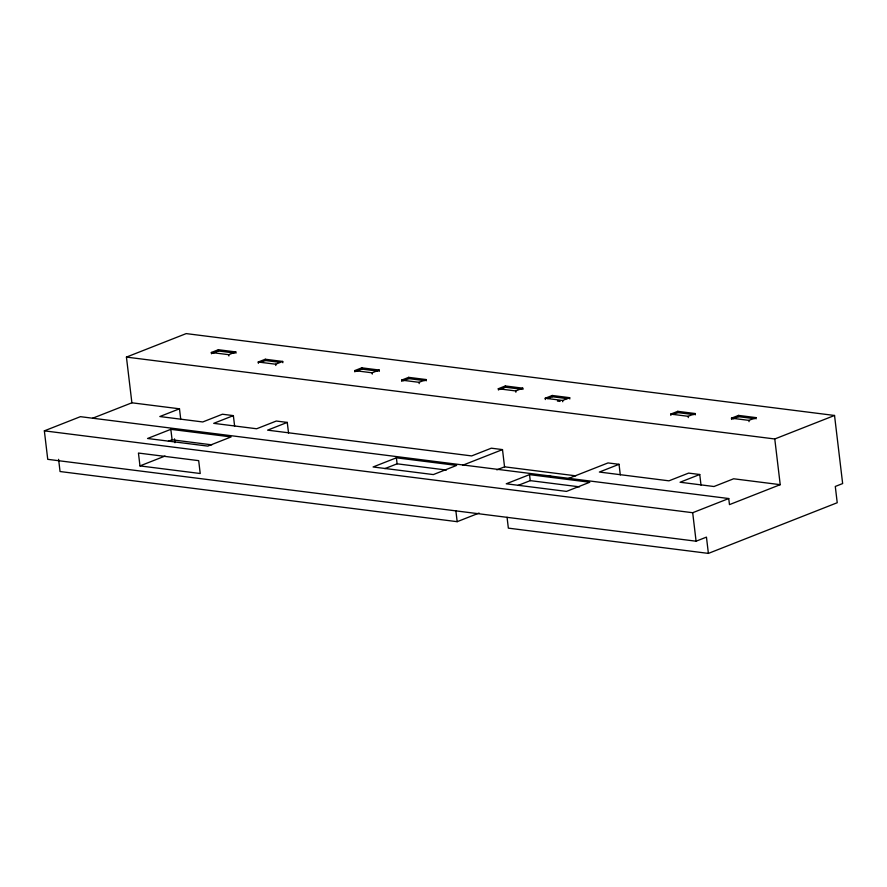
<?xml version="1.0" encoding="UTF-8"?>
<svg xmlns="http://www.w3.org/2000/svg" width="887" height="887" viewBox="0 0 887 887"><rect width="100%" height="100%" fill="white"/><g stroke="black" fill="none" stroke-linecap="round" stroke-linejoin="round"><path stroke-width="1.33" d="M92.547 418.265L131.886 402.798L126.431 357.095L186.192 333.601L834.534 415.471L842.65 483.559L835.288 486.453L837.228 502.729L708.391 553.399L508.351 528.142L507.054 517.287M211.483 353.78L211.339 352.494L218.39 349.722L235.798 351.917L235.953 353.203M212.658 353.314L218.546 351.008L234.611 353.037M211.339 352.494L228.746 354.689L235.798 351.917M708.391 553.399L706.451 537.123L696.084 541.203L47.743 459.333L44.35 430.849L80.407 416.668L728.748 498.538L729.469 504.625L780.227 484.668L774.772 438.976L834.534 415.471M258.383 363.304L258.228 362.018L265.291 359.246L282.698 361.441L282.853 362.728M260.734 362.384L265.446 360.532L280.17 362.395M258.228 362.018L275.646 364.213L282.698 361.441M180.76 419.473L179.484 408.807L159.826 416.535L202.757 421.957L222.426 414.229L233.37 415.615L234.634 426.215M170.836 429.33L147.552 438.488L207.802 446.106L231.086 436.936L170.836 429.33L172.089 439.808L168.408 441.26M233.37 415.615L213.712 423.343L256.642 428.765L276.3 421.037L287.266 422.412L288.541 433.089M354.878 371.886L354.722 370.6L361.774 367.828L379.192 370.023L379.348 371.309M356.053 371.431L361.929 369.114L378.006 371.143M354.722 370.6L372.141 372.806L379.192 370.023M139.969 465.908L200.218 473.514L198.688 460.652L138.439 453.046L139.969 465.908L165.037 456.051M287.266 422.412L267.597 430.151L471.662 455.918L491.32 448.19L502.497 449.598L504.548 466.828L496.842 469.866M401.778 381.41L401.623 380.124L408.674 377.352L426.093 379.547L426.248 380.833M402.953 380.944L408.829 378.638L424.906 380.667M401.623 380.124L419.03 382.319L426.093 379.547M498.461 390.025L498.306 388.739L505.357 385.956L522.765 388.162L522.92 389.448M499.636 389.559L505.512 387.242L521.578 389.271M498.306 388.739L515.713 390.934L522.765 388.162M545.35 399.538L545.206 398.252L552.257 395.48L569.665 397.686L569.82 398.973M396.378 457.814L373.094 466.972L433.344 474.578L456.639 465.42L396.378 457.814L397.099 463.812L384.847 468.635M547.711 398.618L552.413 396.766L567.137 398.629M545.206 398.252L562.613 400.458L569.665 397.686M462.681 465.254L502.497 449.598M670.871 415.393L670.716 414.107L677.779 411.335L695.186 413.53L695.341 414.817M673.222 414.473L677.934 412.621L694 414.65M529.528 474.634L506.244 483.792L566.494 491.398L589.777 482.24L529.528 474.634L530.249 480.632L517.986 485.455M670.716 414.107L688.135 416.302L695.186 413.53M58.597 459.322L60.05 471.529L457.171 521.678L479.069 513.063M568.201 478.581L608.016 462.925L619.037 464.311L620.301 474.922M731.631 419.462L731.476 418.176L738.538 415.404L755.946 417.6L756.101 418.886M732.806 419.008L738.694 416.69L754.759 418.719M619.037 464.311L599.368 472.05L668.942 480.832L688.611 473.104L699.743 474.501L701.007 485.111M731.476 418.176L748.894 420.383L755.946 417.6M699.743 474.501L680.074 482.24L713.98 486.519L733.638 478.78L780.227 484.668M44.35 430.849L692.692 512.719L728.748 498.538M557.413 401.068L560.085 401.401M126.431 357.095L774.772 438.976M131.886 402.798L179.484 408.807M504.548 466.828L575.807 475.831M397.099 463.812L446.394 470.043M530.249 480.632L579.544 486.852M172.089 439.808L211.793 444.83M748.894 420.383L749.049 421.669M738.538 415.404L738.694 416.69M688.135 416.302L688.29 417.589M692.692 512.719L696.084 541.203M677.779 411.335L677.934 412.621M562.613 400.458L562.768 401.744M552.257 395.48L552.413 396.766M515.713 390.934L515.868 392.22M505.357 385.956L505.512 387.242M455.874 510.823L457.171 521.678M419.03 382.319L419.185 383.605M408.674 377.352L408.829 378.638M372.141 372.806L372.285 374.092M361.774 367.828L361.929 369.114M275.646 364.213L275.802 365.499M265.291 359.246L265.446 360.532M228.746 354.689L228.901 355.975M218.39 349.722L218.546 351.008M174.484 438.865L174.95 442.724M548.787 476.142A19.725 5.034 -6.8 0 1 552.601 476.829"/></g></svg>
